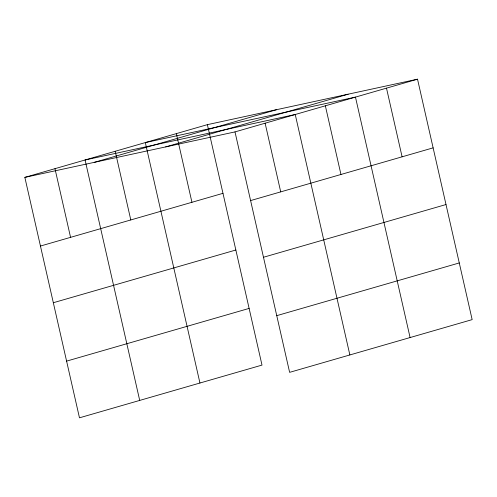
<?xml version="1.0" encoding="UTF-8"?>
<svg xmlns="http://www.w3.org/2000/svg" width="497" height="497" viewBox="0 0 497 497"><rect width="100%" height="100%" fill="white"/><g stroke="black" fill="none" stroke-linecap="round" stroke-linejoin="round"><path stroke-width="0.75" d="M207.373 124.654L262 365.096L79.477 417.815L24.85 177.373L207.373 124.654L417.523 79.185L472.15 319.627L289.627 372.346L235 131.904L417.523 79.185M94.2 162.37L276.723 109.651M165.65 146.907L348.173 94.194M40.45 246.046L222.973 193.327M250.606 200.577L433.123 147.857M53.328 302.729L235.851 250.01M263.485 257.26L446.002 204.54M66.598 361.126L249.121 308.413M276.748 315.657L459.271 262.944M24.85 177.373L235 131.904M386.492 88.149L402.098 156.816M410.093 337.55L355.467 97.114L145.317 142.583L199.943 383.019M325.349 105.811L340.954 174.478M349.863 354.945L295.237 114.509L85.08 159.978L139.707 400.414M265.118 123.206L280.718 191.873M176.342 133.618L191.941 202.291M115.198 151.281L130.798 219.947M54.968 168.676L70.568 237.349"/></g></svg>
